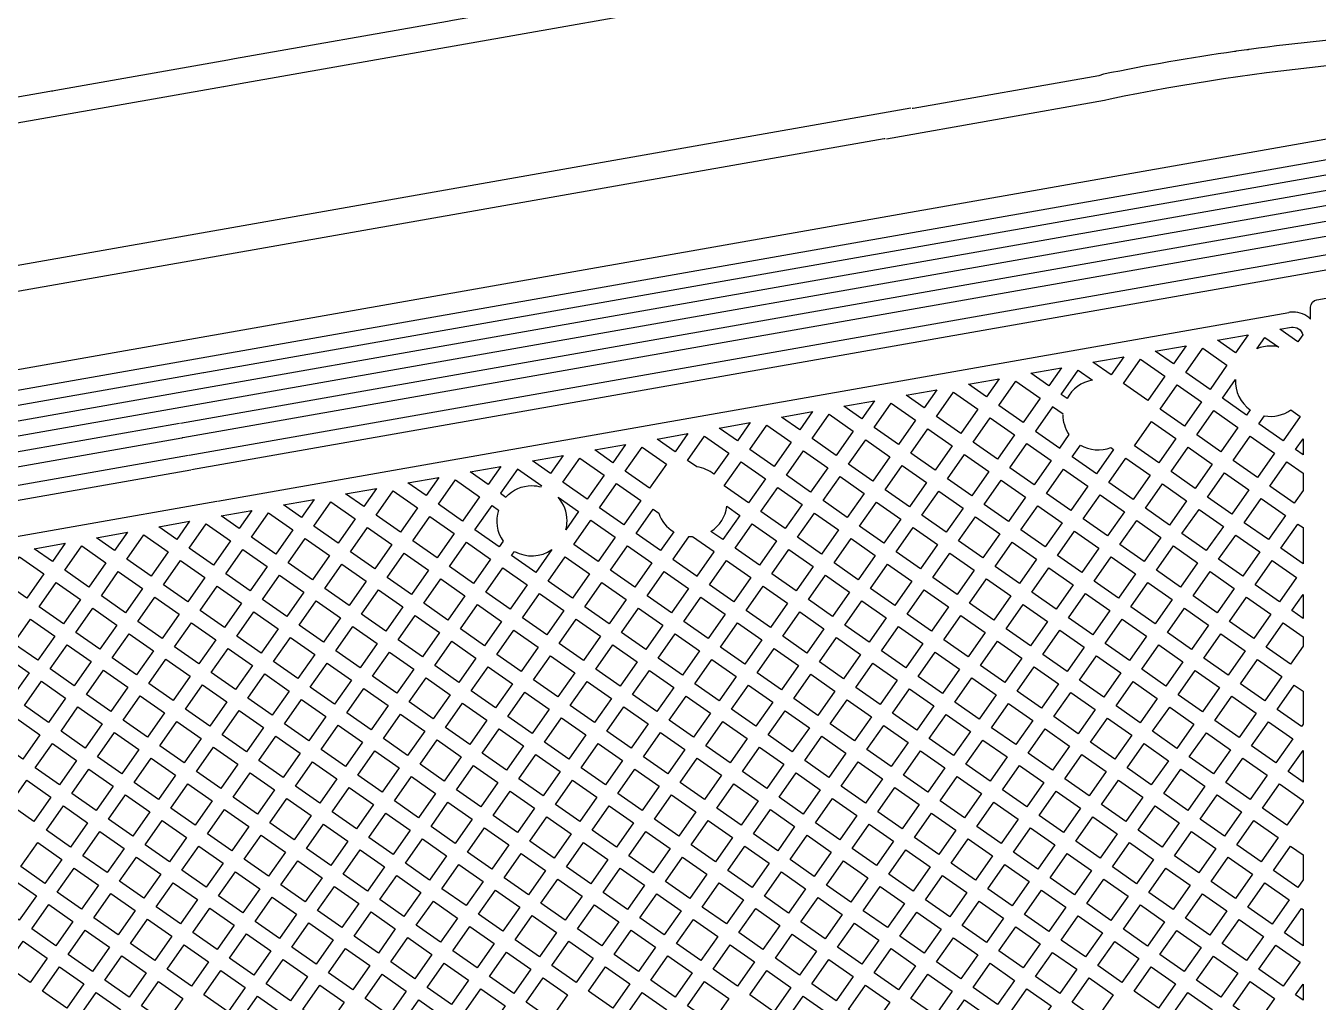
# Model space of a CAD drawing. Extents: x 3103 to 3424, y -52 to 175.
# Drawn here: x 3147.43 to 3153.96, y 40.84 to 45.78 of the extents above; entities that cross this region are included whole.
import ezdxf

# ---------------------------------------------------------------- set-up
doc = ezdxf.new("R2010")
doc.units = 0
doc.layers.add('gbr-dxf_layer0', color=7, linetype='Continuous')

msp = doc.modelspace()

# ---------------------------------------------------------------- linework, layer by layer
at = {"layer": 'gbr-dxf_layer0'}
for p, q in [((3154.048, 45.0288), (3148.3282, 44.0203)), ((3148.2563, 43.9299), (3154.0724, 44.9553)), ((3154.0857, 44.8803), (3148.2696, 43.8549)), ((3148.2113, 43.7661), (3154.1084, 44.8059)), ((3154.1216, 44.7309), (3148.2232, 43.6909)), ((3154.1448, 44.5653), (3148.267, 43.529)), ((3148.3983, 43.3709), (3153.8131, 44.3254)), ((3153.4533, 44.1846), (3153.6089, 44.212)), ((3152.8236, 44.0736), (3152.9793, 44.101)), ((3153.1384, 44.1291), (3153.2941, 44.1566)), ((3152.5088, 44.0181), (3152.6645, 44.0456)), ((3152.1938, 43.9626), (3152.3496, 43.99)), ((3153.4776, 43.8917), (3153.5441, 43.9866)), ((3136.7753, 41.9056), (3148.2559, 43.9299)), ((3151.8791, 43.9071), (3152.0348, 43.9346)), ((3148.2691, 43.8548), (3136.7885, 41.8306)), ((3151.5641, 43.8516), (3151.7199, 43.879)), ((3151.2492, 43.7961), (3151.4051, 43.8236)), ((3136.8129, 41.7568), (3148.206, 43.7655)), ((3150.6196, 43.6851), (3150.7755, 43.7126)), ((3150.9344, 43.7406), (3151.0903, 43.768)), ((3150.3048, 43.6296), (3150.4606, 43.657)), ((3153.848, 43.6323), (3153.8858, 43.6862)), ((3153.8858, 43.6862), (3153.8858, 43.6059)), ((3136.8826, 41.5993), (3148.2509, 43.6037)), ((3149.9899, 43.5741), (3150.1458, 43.6016)), ((3153.8858, 43.6059), (3153.848, 43.6323)), ((3148.2624, 43.5284), (3136.8958, 41.5242)), ((3149.6751, 43.5186), (3149.8309, 43.5461)), ((3149.3602, 43.4631), (3149.5161, 43.4906)), ((3149.0454, 43.4076), (3149.2013, 43.435)), ((3148.4156, 43.2965), (3148.5716, 43.3241)), ((3148.7306, 43.3521), (3148.8865, 43.3796)), ((3148.1005, 43.2412), (3148.2568, 43.2688)), ((3147.7856, 43.1857), (3147.9422, 43.2133)), ((3147.4709, 43.1302), (3147.6274, 43.1578)), ((3153.8858, 43.054), (3153.7737, 43.1325)), ((3153.8293, 42.8174), (3153.8858, 42.898)), ((3153.8858, 42.898), (3153.8858, 42.7779)), ((3153.8858, 42.7779), (3153.8293, 42.8174)), ((3153.8106, 42.0028), (3153.8858, 42.1102)), ((3153.8858, 42.1102), (3153.8858, 41.9501)), ((3153.8858, 41.9501), (3153.8106, 42.0028)), ((3153.8858, 41.1221), (3153.7919, 41.1878)), ((3153.8475, 40.873), (3153.8858, 40.9275)), ((3153.8858, 40.9275), (3153.8858, 40.8462)), ((3153.8858, 40.8462), (3153.8475, 40.873))]:
    msp.add_line(p, q, dxfattribs=at)
at = {"layer": 'gbr-dxf_layer0', "linetype": 'Continuous'}
for points in [[(3151.0833, 46.0665), (3150.8197, 46.02, -0.044899), (3150.7883, 46.0145), (3149.5952, 45.8041, -0.050271), (3149.5601, 45.7979), (3148.4836, 45.6081, -0.048697), (3148.4497, 45.6021), (3147.5802, 45.4488, -0.042837), (3147.5503, 45.4435), (3146.41, 45.2425, -0.039118), (3146.3827, 45.2377), (3145.3419, 45.0542, -0.043511), (3145.3116, 45.0488), (3144.1436, 44.8429, -0.046745), (3144.111, 44.8371), (3143.2125, 44.6787, -0.040142), (3143.1845, 44.6738), (3137.7355, 43.713, -0.203606), (3137.7258, 43.7152), (3137.4413, 43.9143), (3134.834, 43.4548), (3134.7977, 43.4026)], [(3154.3543, 45.7312, 0.016826), (3153.6135, 45.6557, -0.060936), (3153.6074, 45.6546, -0.060099), (3153.6014, 45.6541, 0.001264), (3153.548, 45.6466, -0.083353), (3153.5397, 45.6454, 0.015211), (3152.8764, 45.53), (3152.8528, 45.5229), (3151.9142, 45.3573, -0.095134), (3151.9094, 45.3573)], [(3151.7799, 45.2042), (3152.8822, 45.3985), (3152.9098, 45.4068, -0.053344), (3155.2274, 45.6285, -0.002316), (3155.3521, 45.6279)], [(3134.4867, 42.7293, -0.202749), (3134.4888, 42.739), (3134.9053, 43.334, -0.201667), (3134.9136, 43.3394), (3137.4059, 43.7785, -0.201908), (3137.4155, 43.7763), (3137.7004, 43.5775), (3148.4275, 45.4691)], [(3151.9028, 45.3586), (3137.5395, 42.8263, -0.20293), (3137.5298, 42.8285), (3137.2307, 43.038), (3135.153, 42.6719), (3135.0401, 42.5071)], [(3154.1382, 45.2262), (3136.6478, 42.1418, 0.206698), (3136.3611, 41.9531, -0.088145), (3136.356, 41.9458), (3136.2457, 41.788, 0.198906), (3136.0849, 41.0647), (3136.2879, 39.9125, -0.203197), (3136.1508, 39.3173, -0.069722), (3136.1471, 39.3113)], [(3135.8809, 39.6033), (3135.6694, 40.6102), (3135.4845, 40.7329, -0.207211), (3135.4789, 40.7414), (3135.3084, 41.7091, -0.223074), (3135.2442, 41.8459, -0.133068), (3135.2685, 41.9357), (3135.1742, 42.4707, -0.200671), (3135.1764, 42.4803), (3135.2248, 42.551, -0.206219), (3135.2332, 42.5566), (3137.1955, 42.9024, -0.20293), (3137.2052, 42.9002), (3137.5043, 42.6907), (3151.7686, 45.2055, -0.095157), (3151.7734, 45.2055)], [(3148.255, 43.6043), (3154.1311, 44.6403, -0.034533), (3154.2982, 44.6632, -0.016847), (3155.2279, 44.6945, -0.100041), (3159.0203, 43.9281)], [(3153.9241, 44.2909), (3153.9241, 44.3521, -0.366525), (3153.9557, 44.3899), (3154.1696, 44.4272)], [(3153.7636, 44.1503, 0.059651), (3153.7217, 44.1553, 0.10047), (3153.6524, 44.1412)], [(3136.4522, 41.9057, -0.198647), (3136.6656, 42.0414), (3148.3145, 44.0953)], [(3148.3277, 44.0202), (3136.6788, 41.9664, 0.198607), (3136.5146, 41.8619)], [(3152.8204, 43.9828, 0.234935), (3152.6926, 43.8894), (3152.6628, 43.9103)], [(3153.5441, 43.9866, 0.256806), (3153.6188, 43.8325), (3153.6002, 43.8058), (3153.4776, 43.8917)], [(3152.533, 43.725), (3152.6558, 43.6391), (3152.7036, 43.7074, -0.150867), (3152.6726, 43.8076)], [(3148.2225, 43.6908, -0.025352), (3148.217, 43.6901), (3136.8262, 41.6817)], [(3149.8292, 43.4107), (3149.8561, 43.3918, -0.210139), (3149.9871, 43.4494, -0.067945), (3150.0347, 43.4429)], [(3150.1591, 43.2264, 0.064407), (3150.1649, 43.2716, 0.184664), (3150.1196, 43.3903)], [(3137.3284, 41.4639), (3137.383, 41.4454, -0.187894), (3137.4036, 41.4269, -0.138202), (3137.4223, 41.4357), (3138.1486, 41.5638, -0.099044), (3138.217, 41.5775, -0.011726), (3138.2251, 41.5773), (3148.3937, 43.3703)], [(3150.7966, 43.1901, -0.02468), (3150.7792, 43.191), (3150.6995, 43.0772)], [(3149.8847, 43.0958), (3149.8995, 43.1169, 0.287959), (3150.0884, 43.1255)]]:
    msp.add_lwpolyline(points, format="xyb", dxfattribs=at)
for points in [[(3148.4302, 45.4691), (3148.5119, 45.4833), (3150.8483, 45.8954)], [(3148.3149, 44.0954), (3154.0347, 45.1039), (3154.1205, 45.1201)], [(3153.6089, 44.212), (3153.5448, 44.1205), (3153.4533, 44.1846)], [(3153.6524, 44.1412), (3153.6932, 44.1995), (3153.7636, 44.1503)], [(3152.9793, 44.101), (3152.9152, 44.0095), (3152.8236, 44.0736)], [(3153.2941, 44.1566), (3153.23, 44.065), (3153.1384, 44.1291)], [(3152.6645, 44.0456), (3152.6003, 43.954), (3152.5088, 44.0181)], [(3152.6628, 43.9103), (3152.7487, 44.033), (3152.8204, 43.9828)], [(3152.3496, 43.99), (3152.2854, 43.8984), (3152.1938, 43.9626)], [(3152.0348, 43.9346), (3151.9707, 43.843), (3151.8791, 43.9071)], [(3151.7199, 43.879), (3151.6558, 43.7874), (3151.5641, 43.8516)], [(3152.6727, 43.8103), (3152.6191, 43.8479), (3152.533, 43.725)], [(3151.4051, 43.8236), (3151.3409, 43.7319), (3151.2492, 43.7961)], [(3150.7755, 43.7126), (3150.7113, 43.6209), (3150.6196, 43.6851)], [(3151.0903, 43.768), (3151.0261, 43.6764), (3150.9344, 43.7406)], [(3150.4606, 43.657), (3150.3964, 43.5654), (3150.3048, 43.6296)], [(3150.1458, 43.6016), (3150.0816, 43.5099), (3149.9899, 43.5741)], [(3149.8309, 43.5461), (3149.7667, 43.4544), (3149.6751, 43.5186)], [(3150.0379, 43.4474), (3149.9151, 43.5334), (3149.8292, 43.4107)], [(3149.5161, 43.4906), (3149.4519, 43.3989), (3149.3602, 43.4631)], [(3149.2013, 43.435), (3149.1371, 43.3434), (3149.0454, 43.4076)], [(3150.1196, 43.3903), (3150.223, 43.3178), (3150.1591, 43.2264)], [(3148.5716, 43.3241), (3148.5073, 43.2323), (3148.4156, 43.2965)], [(3148.8865, 43.3796), (3148.8223, 43.2879), (3148.7306, 43.3521)], [(3148.2568, 43.2688), (3148.1924, 43.1769), (3148.1005, 43.2412)], [(3153.7737, 43.1325), (3153.8596, 43.2551), (3153.8858, 43.2368), (3153.8858, 43.054)], [(3147.9422, 43.2133), (3147.8777, 43.1213), (3147.7856, 43.1857)], [(3150.6995, 43.0772), (3150.8223, 42.9912), (3150.9083, 43.114), (3150.7995, 43.1901)], [(3147.6274, 43.1578), (3147.5629, 43.0658), (3147.4709, 43.1302)], [(3150.0884, 43.1255), (3150.0074, 43.0099), (3149.8847, 43.0958)], [(3153.7919, 41.1878), (3153.878, 41.3106), (3153.8858, 41.3051), (3153.8858, 41.1221)]]:
    msp.add_lwpolyline(points, dxfattribs=at)
for points in [[(3153.7681, 44.2401), (3153.8264, 44.2504, -0.398237), (3153.8845, 44.2119), (3153.8595, 44.1762)], [(3153.6626, 43.7621), (3153.6908, 43.8024, 0.19939), (3153.8239, 43.8321), (3153.8715, 43.7987), (3153.7856, 43.676)], [(3150.7737, 43.5772), (3150.8596, 43.6999), (3150.9824, 43.614), (3150.9074, 43.5069, 0.134656), (3150.821, 43.544)], [(3152.7182, 43.5954), (3152.7597, 43.6547, 0.2289), (3152.9138, 43.6415), (3152.927, 43.6322), (3152.841, 43.5094)], [(3149.6995, 43.2255), (3149.7855, 43.3483), (3149.8177, 43.3257, 0.236546), (3149.8424, 43.1683), (3149.8223, 43.1395)], [(3150.5144, 43.2068), (3150.6003, 43.3296), (3150.6286, 43.3098, 0.174045), (3150.7039, 43.2162), (3150.6371, 43.1209)], [(3150.8924, 43.2181, 0.221227), (3150.9729, 43.3447), (3151.0379, 43.2991), (3150.952, 43.1764)]]:
    msp.add_lwpolyline(points, format="xyb", close=True, dxfattribs=at)
for points in [[(3153.2924, 44.0213), (3153.3784, 44.144), (3153.5011, 44.0581), (3153.4152, 43.9354)], [(3152.9776, 43.9658), (3153.0635, 44.0885), (3153.1863, 44.0026), (3153.1004, 43.8798)], [(3152.3478, 43.8547), (3152.4338, 43.9775), (3152.5566, 43.8916), (3152.4706, 43.7687)], [(3152.0331, 43.7993), (3152.119, 43.9219), (3152.2417, 43.836), (3152.1558, 43.7133)], [(3153.1628, 43.8361), (3153.2487, 43.9589), (3153.3715, 43.8729), (3153.2855, 43.7502)], [(3151.7182, 43.7437), (3151.8042, 43.8665), (3151.927, 43.7806), (3151.841, 43.6577)], [(3151.4033, 43.6882), (3151.4893, 43.8109), (3151.612, 43.725), (3151.5261, 43.6022)], [(3152.2182, 43.6696), (3152.3041, 43.7923), (3152.4269, 43.7063), (3152.341, 43.5837)], [(3153.0331, 43.651), (3153.1191, 43.7737), (3153.2418, 43.6877), (3153.1559, 43.565)], [(3153.3479, 43.7065), (3153.4339, 43.8292), (3153.5565, 43.7434), (3153.4705, 43.6206)], [(3151.0885, 43.6327), (3151.1744, 43.7554), (3151.2972, 43.6694), (3151.2113, 43.5467)], [(3151.9034, 43.614), (3151.9894, 43.7369), (3152.1121, 43.6509), (3152.0261, 43.5281)], [(3150.4588, 43.5217), (3150.5448, 43.6444), (3150.6676, 43.5584), (3150.5816, 43.4357)], [(3151.5885, 43.5585), (3151.6745, 43.6813), (3151.7972, 43.5953), (3151.7113, 43.4726)], [(3152.4035, 43.5399), (3152.4893, 43.6626), (3152.6121, 43.5767), (3152.5262, 43.454)], [(3153.2183, 43.5213), (3153.3042, 43.644), (3153.4268, 43.5582), (3153.3409, 43.4355)], [(3153.5329, 43.5769), (3153.6189, 43.6997), (3153.7419, 43.6136), (3153.6559, 43.4908)], [(3150.144, 43.4662), (3150.23, 43.5889), (3150.3527, 43.503), (3150.2667, 43.3802)], [(3151.2737, 43.503), (3151.3596, 43.6257), (3151.4824, 43.5398), (3151.3964, 43.4171)], [(3152.0885, 43.4844), (3152.1745, 43.6072), (3152.2973, 43.5212), (3152.2113, 43.3984)], [(3152.9034, 43.4657), (3152.9894, 43.5885), (3153.1122, 43.5026), (3153.0262, 43.3798)], [(3150.9588, 43.4475), (3151.0448, 43.5703), (3151.1676, 43.4843), (3151.0816, 43.3615)], [(3151.7737, 43.4288), (3151.8597, 43.5516), (3151.9824, 43.4657), (3151.8965, 43.3429)], [(3152.5886, 43.4103), (3152.6745, 43.533), (3152.7973, 43.447), (3152.7114, 43.3243)], [(3153.4033, 43.3918), (3153.4892, 43.5145), (3153.6122, 43.4284), (3153.5263, 43.3057)], [(3153.7183, 43.4471), (3153.8043, 43.5699), (3153.8858, 43.5129), (3153.8858, 43.4254), (3153.8409, 43.3613)], [(3149.5143, 43.3552), (3149.6003, 43.4779), (3149.723, 43.392), (3149.6371, 43.2692)], [(3150.3292, 43.3365), (3150.4151, 43.4593), (3150.5379, 43.3733), (3150.452, 43.2505)], [(3151.4589, 43.3734), (3151.5448, 43.4961), (3151.6676, 43.4101), (3151.5816, 43.2874)], [(3152.2737, 43.3547), (3152.3597, 43.4775), (3152.4825, 43.3916), (3152.3965, 43.2687)], [(3153.0886, 43.3361), (3153.1746, 43.4589), (3153.2972, 43.3731), (3153.2112, 43.2502)], [(3149.1995, 43.2997), (3149.2854, 43.4224), (3149.4082, 43.3364), (3149.3223, 43.2137)], [(3151.144, 43.3178), (3151.23, 43.4406), (3151.3527, 43.3546), (3151.2668, 43.2319)], [(3151.9589, 43.2992), (3152.0448, 43.4219), (3152.1676, 43.336), (3152.0817, 43.2132)], [(3152.7738, 43.2806), (3152.8597, 43.4033), (3152.9824, 43.3173), (3152.8966, 43.1947)], [(3153.5887, 43.262), (3153.6746, 43.3847), (3153.7972, 43.2989), (3153.7113, 43.1762)], [(3148.8847, 43.2442), (3148.9706, 43.3669), (3149.0934, 43.281), (3149.0074, 43.1582)], [(3151.6441, 43.2437), (3151.73, 43.3664), (3151.8528, 43.2805), (3151.7668, 43.1577)], [(3152.4589, 43.225), (3152.5449, 43.3479), (3152.6677, 43.2619), (3152.5817, 43.1391)], [(3153.2736, 43.2065), (3153.3596, 43.3294), (3153.4826, 43.2433), (3153.3965, 43.1204)], [(3148.2548, 43.1332), (3148.3408, 43.2559), (3148.4636, 43.1699), (3148.3777, 43.0472)], [(3148.5698, 43.1886), (3148.6558, 43.3114), (3148.7786, 43.2254), (3148.6925, 43.1026)], [(3149.3847, 43.17), (3149.4706, 43.2927), (3149.5934, 43.2068), (3149.5074, 43.0841)], [(3150.1995, 43.1514), (3150.2855, 43.2741), (3150.4082, 43.1881), (3150.3223, 43.0654)], [(3151.0144, 43.1327), (3151.1003, 43.2554), (3151.2231, 43.1695), (3151.1371, 43.0467)], [(3151.3292, 43.1882), (3151.4152, 43.3109), (3151.5379, 43.225), (3151.452, 43.1022)], [(3152.1441, 43.1695), (3152.23, 43.2923), (3152.3528, 43.2063), (3152.2668, 43.0836)], [(3152.959, 43.151), (3153.0449, 43.2736), (3153.1674, 43.1878), (3153.0816, 43.0651)], [(3147.9401, 43.0776), (3148.0261, 43.2003), (3148.1487, 43.1145), (3148.0628, 42.9917)], [(3149.0698, 43.1145), (3149.1558, 43.2373), (3149.2786, 43.1513), (3149.1926, 43.0285)], [(3151.8292, 43.114), (3151.9152, 43.2368), (3152.038, 43.1508), (3151.952, 43.0281)], [(3152.6441, 43.0954), (3152.7301, 43.2182), (3152.8528, 43.1323), (3152.7668, 43.0094)], [(3153.459, 43.0767), (3153.545, 43.1996), (3153.6675, 43.1138), (3153.5815, 42.9909)], [(3147.6253, 43.0221), (3147.7113, 43.1448), (3147.834, 43.0588), (3147.7481, 42.9361)], [(3148.4401, 43.0034), (3148.526, 43.1262), (3148.6488, 43.0402), (3148.5629, 42.9175)], [(3148.755, 43.0589), (3148.841, 43.1817), (3148.9637, 43.0958), (3148.8777, 42.973)], [(3149.5698, 43.0404), (3149.6558, 43.1631), (3149.7786, 43.0771), (3149.6926, 42.9544)], [(3150.3847, 43.0217), (3150.4707, 43.1444), (3150.5934, 43.0585), (3150.5075, 42.9357)], [(3151.1995, 43.003), (3151.2855, 43.1258), (3151.4083, 43.0398), (3151.3223, 42.9171)], [(3151.5144, 43.0585), (3151.6004, 43.1813), (3151.7231, 43.0953), (3151.6372, 42.9726)], [(3152.3293, 43.0399), (3152.4152, 43.1626), (3152.538, 43.0767), (3152.452, 42.9539)], [(3153.144, 43.0214), (3153.2299, 43.1441), (3153.3528, 43.058), (3153.2669, 42.9353)], [(3147.3105, 42.9666), (3147.3964, 43.0893), (3147.5192, 43.0033), (3147.4333, 42.8806)], [(3148.1252, 42.948), (3148.2111, 43.0708), (3148.334, 42.9847), (3148.248, 42.862)], [(3149.255, 42.9848), (3149.341, 43.1076), (3149.4637, 43.0216), (3149.3778, 42.8989)], [(3150.0699, 42.9662), (3150.1558, 43.0889), (3150.2786, 43.003), (3150.1926, 42.8802)], [(3150.8847, 42.9475), (3150.9707, 43.0703), (3151.0934, 42.9843), (3151.0075, 42.8616)], [(3152.0144, 42.9844), (3152.1004, 43.1071), (3152.2231, 43.0212), (3152.1372, 42.8984)], [(3152.8293, 42.9657), (3152.9153, 43.0886), (3153.0378, 43.0027), (3152.9518, 42.8799)], [(3153.644, 42.9472), (3153.73, 43.07), (3153.8529, 42.984), (3153.7669, 42.8611)], [(3147.8105, 42.8924), (3147.8964, 43.0151), (3148.0191, 42.9293), (3147.9331, 42.8066)], [(3148.6253, 42.8738), (3148.7112, 42.9965), (3148.834, 42.9105), (3148.7481, 42.7878)], [(3148.9401, 42.9293), (3149.0261, 43.0521), (3149.1489, 42.9661), (3149.0629, 42.8433)], [(3149.7551, 42.9107), (3149.841, 43.0334), (3149.9637, 42.9475), (3149.8778, 42.8247)], [(3150.5699, 42.892), (3150.6558, 43.0148), (3150.7786, 42.9288), (3150.6927, 42.8061)], [(3151.3847, 42.8733), (3151.4707, 42.9961), (3151.5934, 42.9102), (3151.5075, 42.7874)], [(3151.6996, 42.9289), (3151.7855, 43.0516), (3151.9083, 42.9656), (3151.8224, 42.8429)], [(3152.5145, 42.9102), (3152.6004, 43.0329), (3152.7231, 42.947), (3152.6372, 42.8243)], [(3153.3294, 42.8916), (3153.4153, 43.0143), (3153.5378, 42.9285), (3153.4519, 42.8058)], [(3147.4957, 42.8369), (3147.5816, 42.9596), (3147.7044, 42.8737), (3147.6184, 42.7509)], [(3148.3104, 42.8183), (3148.3964, 42.941), (3148.5192, 42.8551), (3148.4332, 42.7323)], [(3149.1253, 42.7996), (3149.2113, 42.9224), (3149.3341, 42.8365), (3149.248, 42.7136)], [(3149.4402, 42.8552), (3149.5261, 42.9779), (3149.6489, 42.892), (3149.563, 42.7692)], [(3150.2551, 42.8365), (3150.341, 42.9593), (3150.4637, 42.8733), (3150.3778, 42.7506)], [(3151.0699, 42.8179), (3151.1558, 42.9406), (3151.2786, 42.8546), (3151.1927, 42.7319)], [(3152.1996, 42.8547), (3152.2855, 42.9775), (3152.4083, 42.8915), (3152.3224, 42.7687)], [(3153.0143, 42.8362), (3153.1003, 42.959), (3153.2232, 42.8729), (3153.1372, 42.7501)], [(3147.9955, 42.7628), (3148.0815, 42.8856), (3148.2043, 42.7995), (3148.1184, 42.6768)], [(3148.8105, 42.7441), (3148.8964, 42.8668), (3149.0192, 42.7809), (3148.9333, 42.6581)], [(3149.9402, 42.781), (3150.0261, 42.9038), (3150.1489, 42.8178), (3150.063, 42.695)], [(3150.7551, 42.7623), (3150.841, 42.8851), (3150.9638, 42.7991), (3150.8778, 42.6764)], [(3151.5699, 42.7437), (3151.6559, 42.8665), (3151.7786, 42.7805), (3151.6927, 42.6577)], [(3151.8848, 42.7992), (3151.9707, 42.9219), (3152.0935, 42.836), (3152.0075, 42.7133)], [(3152.6996, 42.7806), (3152.7856, 42.9033), (3152.9081, 42.8175), (3152.8222, 42.6948)], [(3153.5143, 42.7621), (3153.6002, 42.8848), (3153.7232, 42.7987), (3153.6373, 42.676)], [(3147.6808, 42.7072), (3147.7668, 42.83), (3147.8894, 42.7441), (3147.8035, 42.6214)], [(3148.4957, 42.6886), (3148.5816, 42.8113), (3148.7044, 42.7254), (3148.6184, 42.6026)], [(3149.3105, 42.6699), (3149.3965, 42.7928), (3149.5193, 42.7068), (3149.4333, 42.5839)], [(3149.6254, 42.7255), (3149.7113, 42.8483), (3149.8341, 42.7623), (3149.7481, 42.6396)], [(3150.4402, 42.7069), (3150.5262, 42.8296), (3150.6489, 42.7436), (3150.563, 42.6209)], [(3151.2551, 42.6882), (3151.341, 42.8109), (3151.4638, 42.725), (3151.3778, 42.6022)], [(3152.0699, 42.6696), (3152.1559, 42.7923), (3152.2787, 42.7063), (3152.1927, 42.5836)], [(3152.3848, 42.725), (3152.4707, 42.8478), (3152.5935, 42.7619), (3152.5075, 42.6391)], [(3153.1996, 42.7064), (3153.2857, 42.8292), (3153.4082, 42.7434), (3153.3222, 42.6205)], [(3147.3659, 42.6516), (3147.452, 42.7745), (3147.5747, 42.6885), (3147.4887, 42.5657)], [(3148.1808, 42.6331), (3148.2667, 42.7558), (3148.3895, 42.6699), (3148.3036, 42.5472)], [(3148.9957, 42.6144), (3149.0816, 42.7372), (3149.2043, 42.6512), (3149.1184, 42.5285)], [(3150.1254, 42.6513), (3150.2114, 42.7741), (3150.3341, 42.6881), (3150.2481, 42.5654)], [(3150.9402, 42.6327), (3151.0262, 42.7554), (3151.149, 42.6695), (3151.063, 42.5467)], [(3151.7551, 42.614), (3151.8411, 42.7368), (3151.9638, 42.6508), (3151.8778, 42.5281)], [(3152.8846, 42.651), (3152.9705, 42.7738), (3153.0935, 42.6877), (3153.0076, 42.565)], [(3153.6997, 42.6323), (3153.7856, 42.755), (3153.8858, 42.6849), (3153.8858, 42.637), (3153.8224, 42.5464)], [(3147.8659, 42.5777), (3147.9518, 42.7004), (3148.0747, 42.6144), (3147.9887, 42.4916)], [(3148.6808, 42.5589), (3148.7668, 42.6817), (3148.8896, 42.5957), (3148.8036, 42.473)], [(3149.4957, 42.5402), (3149.5817, 42.6631), (3149.7044, 42.5771), (3149.6184, 42.4543)], [(3149.8105, 42.5959), (3149.8965, 42.7186), (3150.0193, 42.6326), (3149.9333, 42.5099)], [(3150.6254, 42.5772), (3150.7114, 42.6999), (3150.8341, 42.614), (3150.7482, 42.4912)], [(3151.4403, 42.5585), (3151.5262, 42.6813), (3151.649, 42.5953), (3151.563, 42.4726)], [(3152.2551, 42.5399), (3152.3411, 42.6626), (3152.4638, 42.5767), (3152.3779, 42.4539)], [(3152.5699, 42.5954), (3152.6559, 42.7182), (3152.7785, 42.6323), (3152.6925, 42.5095)], [(3153.3846, 42.5768), (3153.4706, 42.6997), (3153.5936, 42.6136), (3153.5076, 42.4907)], [(3147.5511, 42.5219), (3147.6371, 42.6448), (3147.7598, 42.5589), (3147.6737, 42.4361)], [(3148.366, 42.5034), (3148.4519, 42.6262), (3148.5747, 42.5402), (3148.4888, 42.4175)], [(3149.1808, 42.4848), (3149.2668, 42.6075), (3149.3895, 42.5215), (3149.3036, 42.3988)], [(3150.3106, 42.5217), (3150.3965, 42.6444), (3150.5193, 42.5585), (3150.4333, 42.4357)], [(3151.1254, 42.503), (3151.2114, 42.6258), (3151.3341, 42.5398), (3151.2482, 42.4171)], [(3151.9403, 42.4844), (3152.0262, 42.6071), (3152.149, 42.5212), (3152.063, 42.3984)], [(3153.07, 42.5212), (3153.1559, 42.644), (3153.2785, 42.5581), (3153.1926, 42.4354)], [(3147.2364, 42.4666), (3147.3222, 42.5892), (3147.445, 42.5032), (3147.3591, 42.3806)], [(3148.0511, 42.4479), (3148.1371, 42.5707), (3148.2599, 42.4847), (3148.1739, 42.362)], [(3148.866, 42.4293), (3148.952, 42.552), (3149.0747, 42.4661), (3148.9887, 42.3433)], [(3149.6808, 42.4106), (3149.7668, 42.5334), (3149.8896, 42.4475), (3149.8036, 42.3246)], [(3149.9957, 42.4662), (3150.0817, 42.5889), (3150.2044, 42.503), (3150.1185, 42.3802)], [(3150.8106, 42.4475), (3150.8965, 42.5703), (3151.0193, 42.4843), (3150.9334, 42.3616)], [(3151.6255, 42.4289), (3151.7114, 42.5516), (3151.8341, 42.4656), (3151.7482, 42.3429)], [(3152.4403, 42.4102), (3152.5262, 42.5329), (3152.6488, 42.4471), (3152.5629, 42.3244)], [(3152.7549, 42.4658), (3152.8409, 42.5886), (3152.9639, 42.5025), (3152.8779, 42.3797)], [(3153.57, 42.447), (3153.656, 42.5699), (3153.7787, 42.484), (3153.6926, 42.3612)], [(3147.7361, 42.3924), (3147.8222, 42.5152), (3147.945, 42.4292), (3147.859, 42.3064)], [(3148.5512, 42.3738), (3148.6371, 42.4965), (3148.7599, 42.4105), (3148.674, 42.2878)], [(3149.366, 42.3551), (3149.452, 42.4778), (3149.5747, 42.3919), (3149.4888, 42.2692)], [(3150.4958, 42.392), (3150.5817, 42.5148), (3150.7045, 42.4288), (3150.6185, 42.3061)], [(3151.3106, 42.3733), (3151.3966, 42.4961), (3151.5193, 42.4102), (3151.4334, 42.2874)], [(3152.1255, 42.3547), (3152.2114, 42.4775), (3152.3342, 42.3915), (3152.2482, 42.2687)], [(3153.255, 42.3917), (3153.3409, 42.5144), (3153.4639, 42.4283), (3153.378, 42.3056)], [(3147.4215, 42.3369), (3147.5074, 42.4595), (3147.63, 42.3737), (3147.5442, 42.251)], [(3148.2363, 42.3183), (3148.3223, 42.441), (3148.445, 42.3551), (3148.3591, 42.2323)], [(3149.0512, 42.2996), (3149.1371, 42.4224), (3149.2599, 42.3364), (3149.1739, 42.2136)], [(3149.866, 42.2809), (3149.952, 42.4038), (3150.0748, 42.3178), (3149.9888, 42.195)], [(3150.1809, 42.3365), (3150.2669, 42.4593), (3150.3896, 42.3733), (3150.3037, 42.2506)], [(3150.9958, 42.3179), (3151.0817, 42.4406), (3151.2045, 42.3546), (3151.1185, 42.2319)], [(3151.8106, 42.2992), (3151.8966, 42.4219), (3152.0193, 42.336), (3151.9334, 42.2132)], [(3152.6253, 42.2807), (3152.7112, 42.4034), (3152.8342, 42.3173), (3152.7483, 42.1946)], [(3152.9403, 42.336), (3153.0263, 42.4588), (3153.1489, 42.373), (3153.0629, 42.2502)], [(3153.7551, 42.3175), (3153.8411, 42.4403), (3153.8858, 42.409), (3153.8858, 42.243), (3153.8777, 42.2316)], [(3147.9214, 42.2627), (3148.0074, 42.3855), (3148.1302, 42.2995), (3148.0442, 42.1767)], [(3148.7364, 42.2441), (3148.8223, 42.3668), (3148.945, 42.2809), (3148.8591, 42.1582)], [(3149.5512, 42.2255), (3149.6371, 42.3482), (3149.7599, 42.2622), (3149.674, 42.1395)], [(3150.6809, 42.2623), (3150.7669, 42.3851), (3150.8897, 42.2991), (3150.8037, 42.1764)], [(3151.4958, 42.2437), (3151.5817, 42.3664), (3151.7045, 42.2805), (3151.6185, 42.1577)], [(3152.3106, 42.225), (3152.3966, 42.3478), (3152.5192, 42.262), (3152.4332, 42.1392)], [(3153.4404, 42.2619), (3153.5263, 42.3846), (3153.6489, 42.2988), (3153.563, 42.1761)], [(3147.2918, 42.1516), (3147.3778, 42.2745), (3147.5004, 42.1886), (3147.4144, 42.0658)], [(3147.6066, 42.2073), (3147.6924, 42.33), (3147.8153, 42.2439), (3147.7294, 42.1213)], [(3148.4215, 42.1886), (3148.5075, 42.3114), (3148.6302, 42.2254), (3148.5443, 42.1026)], [(3149.2364, 42.1699), (3149.3223, 42.2927), (3149.4451, 42.2068), (3149.3591, 42.084)], [(3150.0512, 42.1513), (3150.1372, 42.2741), (3150.26, 42.1881), (3150.174, 42.0653)], [(3150.3661, 42.2068), (3150.452, 42.3296), (3150.5748, 42.2436), (3150.4889, 42.1209)], [(3151.181, 42.1882), (3151.2669, 42.3109), (3151.3897, 42.225), (3151.3037, 42.1022)], [(3151.9958, 42.1695), (3152.0818, 42.2923), (3152.2045, 42.2063), (3152.1186, 42.0836)], [(3152.8107, 42.1509), (3152.8966, 42.2736), (3153.0192, 42.1878), (3152.9333, 42.0651)], [(3153.1253, 42.2065), (3153.2113, 42.3293), (3153.3343, 42.2432), (3153.2483, 42.1204)], [(3148.1066, 42.133), (3148.1926, 42.2558), (3148.3154, 42.1699), (3148.2294, 42.0471)], [(3148.9215, 42.1145), (3149.0075, 42.2372), (3149.1302, 42.1512), (3149.0443, 42.0285)], [(3149.7364, 42.0958), (3149.8223, 42.2185), (3149.9451, 42.1326), (3149.8591, 42.0099)], [(3150.8661, 42.1327), (3150.9521, 42.2554), (3151.0748, 42.1695), (3150.9889, 42.0467)], [(3151.6809, 42.114), (3151.7669, 42.2368), (3151.8897, 42.1508), (3151.8037, 42.028)], [(3152.4956, 42.0955), (3152.5816, 42.2183), (3152.7046, 42.1322), (3152.6186, 42.0094)], [(3153.6254, 42.1324), (3153.7114, 42.2551), (3153.834, 42.1692), (3153.7481, 42.0465)], [(3147.4768, 42.0221), (3147.5629, 42.1449), (3147.6857, 42.0589), (3147.5997, 41.936)], [(3147.7918, 42.0776), (3147.8777, 42.2002), (3148.0005, 42.1143), (3147.9146, 41.9916)], [(3148.6067, 42.0589), (3148.6927, 42.1817), (3148.8154, 42.0958), (3148.7294, 41.973)], [(3149.4215, 42.0403), (3149.5075, 42.1631), (3149.6303, 42.0771), (3149.5443, 41.9543)], [(3150.2364, 42.0216), (3150.3224, 42.1444), (3150.4451, 42.0585), (3150.3591, 41.9356)], [(3150.5513, 42.0772), (3150.6372, 42.1999), (3150.76, 42.114), (3150.674, 41.9912)], [(3151.3661, 42.0585), (3151.4521, 42.1813), (3151.5748, 42.0953), (3151.4889, 41.9726)], [(3152.181, 42.0399), (3152.2669, 42.1626), (3152.3895, 42.0768), (3152.3036, 41.9541)], [(3152.9957, 42.0214), (3153.0816, 42.1441), (3153.2046, 42.058), (3153.1186, 41.9353)], [(3153.3107, 42.0767), (3153.3967, 42.1995), (3153.5193, 42.1137), (3153.4333, 41.9908)], [(3148.2918, 42.0033), (3148.3778, 42.1262), (3148.5006, 42.0402), (3148.4146, 41.9174)], [(3149.1067, 41.9848), (3149.1927, 42.1075), (3149.3154, 42.0216), (3149.2295, 41.8989)], [(3149.9216, 41.9661), (3150.0075, 42.0888), (3150.1303, 42.0029), (3150.0443, 41.8802)], [(3151.0513, 42.003), (3151.1372, 42.1258), (3151.26, 42.0398), (3151.174, 41.917)], [(3151.8661, 41.9843), (3151.9521, 42.1071), (3152.0749, 42.0212), (3151.9889, 41.8984)], [(3152.681, 41.9657), (3152.767, 42.0885), (3152.8896, 42.0027), (3152.8036, 41.8798)], [(3147.6621, 41.8923), (3147.7481, 42.0152), (3147.8709, 41.9292), (3147.7849, 41.8064)], [(3147.977, 41.9479), (3148.0629, 42.0706), (3148.1856, 41.9846), (3148.0998, 41.862)], [(3148.7919, 41.9293), (3148.8778, 42.0521), (3149.0006, 41.9661), (3148.9146, 41.8433)], [(3149.6067, 41.9106), (3149.6927, 42.0334), (3149.8154, 41.9474), (3149.7295, 41.8247)], [(3150.4216, 41.8919), (3150.5076, 42.0148), (3150.6303, 41.9288), (3150.5443, 41.806)], [(3150.7365, 41.9475), (3150.8224, 42.0702), (3150.9452, 41.9843), (3150.8592, 41.8616)], [(3151.5513, 41.9289), (3151.6372, 42.0516), (3151.76, 41.9656), (3151.6741, 41.8429)], [(3152.366, 41.9104), (3152.4519, 42.0331), (3152.5749, 41.947), (3152.4889, 41.8243)], [(3153.1811, 41.8916), (3153.267, 42.0143), (3153.3896, 41.9284), (3153.3037, 41.8057)], [(3153.4957, 41.9471), (3153.5817, 42.0699), (3153.7044, 41.984), (3153.6184, 41.8612)], [(3147.3472, 41.8369), (3147.4331, 41.9596), (3147.556, 41.8736), (3147.47, 41.7509)], [(3148.477, 41.8737), (3148.563, 41.9965), (3148.6857, 41.9106), (3148.5997, 41.7877)], [(3149.2919, 41.8551), (3149.3778, 41.9779), (3149.5006, 41.8919), (3149.4147, 41.7692)], [(3150.1068, 41.8365), (3150.1927, 41.9592), (3150.3154, 41.8732), (3150.2295, 41.7505)], [(3151.2365, 41.8733), (3151.3224, 41.9961), (3151.4452, 41.9102), (3151.3592, 41.7874)], [(3152.0513, 41.8547), (3152.1373, 41.9775), (3152.2599, 41.8916), (3152.1739, 41.7688)], [(3152.866, 41.8361), (3152.952, 41.9589), (3153.0749, 41.8729), (3152.9889, 41.75)], [(3147.8473, 41.7627), (3147.9333, 41.8855), (3148.0561, 41.7996), (3147.9701, 41.6767)], [(3148.1622, 41.8183), (3148.2481, 41.9409), (3148.3709, 41.855), (3148.285, 41.7323)], [(3148.9771, 41.7996), (3149.063, 41.9224), (3149.1858, 41.8364), (3149.0998, 41.7137)], [(3149.7919, 41.781), (3149.8778, 41.9037), (3150.0006, 41.8177), (3149.9147, 41.695)], [(3150.6067, 41.7623), (3150.6928, 41.8851), (3150.8155, 41.7991), (3150.7295, 41.6763)], [(3150.9216, 41.8179), (3151.0076, 41.9406), (3151.1303, 41.8546), (3151.0444, 41.7319)], [(3151.7365, 41.7992), (3151.8224, 41.9219), (3151.9452, 41.836), (3151.8593, 41.7132)], [(3152.5514, 41.7805), (3152.6373, 41.9033), (3152.7599, 41.8174), (3152.674, 41.6947)], [(3153.3661, 41.762), (3153.452, 41.8847), (3153.5747, 41.7988), (3153.4888, 41.6761)], [(3153.6808, 41.8175), (3153.7668, 41.9403), (3153.8858, 41.8571), (3153.8858, 41.8488), (3153.8036, 41.7315)], [(3147.5325, 41.7072), (3147.6184, 41.8299), (3147.7412, 41.744), (3147.6552, 41.6212)], [(3148.6621, 41.744), (3148.7482, 41.8669), (3148.8709, 41.7809), (3148.7849, 41.6581)], [(3149.4771, 41.7255), (3149.563, 41.8482), (3149.6858, 41.7622), (3149.5998, 41.6395)], [(3150.2919, 41.7068), (3150.3778, 41.8295), (3150.5006, 41.7435), (3150.4147, 41.6208)], [(3151.4216, 41.7437), (3151.5076, 41.8665), (3151.6304, 41.7805), (3151.5444, 41.6577)], [(3152.2363, 41.7251), (3152.3223, 41.8479), (3152.4452, 41.7618), (3152.3593, 41.639)], [(3153.0514, 41.7063), (3153.1374, 41.8292), (3153.26, 41.7433), (3153.174, 41.6205)], [(3148.0325, 41.633), (3148.1185, 41.7559), (3148.2413, 41.6699), (3148.1553, 41.5471)], [(3148.3474, 41.6886), (3148.4333, 41.8113), (3148.556, 41.7253), (3148.4701, 41.6027)], [(3149.1622, 41.67), (3149.2482, 41.7927), (3149.371, 41.7068), (3149.285, 41.584)], [(3149.9771, 41.6513), (3150.0631, 41.774), (3150.1858, 41.6881), (3150.0998, 41.5653)], [(3150.7919, 41.6326), (3150.8779, 41.7554), (3151.0007, 41.6695), (3150.9147, 41.5466)], [(3151.1068, 41.6882), (3151.1928, 41.8109), (3151.3155, 41.725), (3151.2296, 41.6022)], [(3151.9217, 41.6695), (3152.0076, 41.7923), (3152.1302, 41.7064), (3152.0442, 41.5837)], [(3152.7364, 41.651), (3152.8223, 41.7737), (3152.9452, 41.6876), (3152.8593, 41.5649)], [(3153.5512, 41.6324), (3153.6371, 41.7551), (3153.7599, 41.6691), (3153.674, 41.5464)], [(3147.7176, 41.5775), (3147.8036, 41.7003), (3147.9263, 41.6143), (3147.8404, 41.4916)], [(3148.5326, 41.559), (3148.6184, 41.6816), (3148.7412, 41.5956), (3148.6553, 41.473)], [(3148.8473, 41.6144), (3148.9334, 41.7372), (3149.0561, 41.6512), (3148.9701, 41.5284)], [(3149.6623, 41.5958), (3149.7482, 41.7185), (3149.871, 41.6326), (3149.785, 41.5098)], [(3150.4771, 41.5771), (3150.563, 41.6998), (3150.6858, 41.6139), (3150.5999, 41.4912)], [(3151.292, 41.5585), (3151.3779, 41.6813), (3151.5007, 41.5953), (3151.4148, 41.4726)], [(3151.6068, 41.614), (3151.6928, 41.7368), (3151.8155, 41.6508), (3151.7296, 41.528)], [(3152.4217, 41.5953), (3152.5077, 41.7181), (3152.6302, 41.6323), (3152.5443, 41.5095)], [(3153.2364, 41.5768), (3153.3224, 41.6996), (3153.4451, 41.6137), (3153.3591, 41.4909)], [(3147.4028, 41.522), (3147.4887, 41.6448), (3147.6115, 41.5588), (3147.5256, 41.436)], [(3148.2177, 41.5034), (3148.3037, 41.6262), (3148.4264, 41.5403), (3148.3404, 41.4174)], [(3149.3474, 41.5403), (3149.4334, 41.663), (3149.5561, 41.5771), (3149.4702, 41.4543)], [(3150.1623, 41.5216), (3150.2482, 41.6444), (3150.371, 41.5584), (3150.285, 41.4357)], [(3150.9771, 41.5029), (3151.0631, 41.6258), (3151.1859, 41.5398), (3151.0999, 41.417)], [(3152.1067, 41.54), (3152.1926, 41.6627), (3152.3156, 41.5766), (3152.2296, 41.4539)], [(3152.9217, 41.5212), (3153.0077, 41.6439), (3153.1303, 41.5581), (3153.0444, 41.4354)], [(3153.7364, 41.5027), (3153.8223, 41.6254), (3153.8858, 41.581), (3153.8858, 41.4546), (3153.8592, 41.4167)], [(3147.9028, 41.4478), (3147.9888, 41.5706), (3148.1116, 41.4846), (3148.0256, 41.3619)], [(3148.7178, 41.4293), (3148.8036, 41.5519), (3148.9264, 41.466), (3148.8405, 41.3433)], [(3149.0325, 41.4847), (3149.1185, 41.6075), (3149.2413, 41.5216), (3149.1553, 41.3987)], [(3149.8475, 41.4661), (3149.9334, 41.5889), (3150.0561, 41.5029), (3149.9702, 41.3802)], [(3150.6623, 41.4475), (3150.7482, 41.5702), (3150.871, 41.4842), (3150.7851, 41.3615)], [(3151.4772, 41.4289), (3151.5631, 41.5516), (3151.6859, 41.4656), (3151.5999, 41.3429)], [(3151.792, 41.4843), (3151.878, 41.6071), (3152.0005, 41.5213), (3151.9146, 41.3985)], [(3152.6067, 41.4658), (3152.6927, 41.5886), (3152.8156, 41.5025), (3152.7296, 41.3797)], [(3153.4215, 41.4471), (3153.5075, 41.57), (3153.6303, 41.484), (3153.5443, 41.3612)], [(3147.588, 41.3923), (3147.6739, 41.5151), (3147.7967, 41.4291), (3147.7107, 41.3064)], [(3148.4028, 41.3737), (3148.4888, 41.4965), (3148.6116, 41.4106), (3148.5256, 41.2877)], [(3149.5326, 41.4106), (3149.6185, 41.5334), (3149.7413, 41.4474), (3149.6554, 41.3247)], [(3150.3474, 41.3919), (3150.4334, 41.5147), (3150.5562, 41.4288), (3150.4702, 41.306)], [(3151.1623, 41.3733), (3151.2483, 41.4961), (3151.3711, 41.4101), (3151.285, 41.2873)], [(3152.292, 41.4102), (3152.378, 41.5329), (3152.5006, 41.4471), (3152.4146, 41.3244)], [(3153.1068, 41.3917), (3153.1927, 41.5143), (3153.3154, 41.4284), (3153.2295, 41.3057)], [(3147.2731, 41.3368), (3147.3591, 41.4596), (3147.4819, 41.3736), (3147.3959, 41.2509)], [(3148.088, 41.3182), (3148.174, 41.4409), (3148.2967, 41.355), (3148.2107, 41.2322)], [(3148.9029, 41.2996), (3148.9888, 41.4223), (3149.1116, 41.3363), (3149.0257, 41.2137)], [(3149.2177, 41.355), (3149.3037, 41.4779), (3149.4265, 41.3919), (3149.3405, 41.2691)], [(3150.0326, 41.3365), (3150.1186, 41.4592), (3150.2413, 41.3732), (3150.1554, 41.2505)], [(3150.8475, 41.3178), (3150.9334, 41.4405), (3151.0561, 41.3546), (3150.9702, 41.2319)], [(3151.6624, 41.2992), (3151.7483, 41.4219), (3151.8709, 41.3361), (3151.7849, 41.2134)], [(3151.977, 41.3548), (3152.063, 41.4776), (3152.1859, 41.3915), (3152.0999, 41.2687)], [(3152.792, 41.336), (3152.878, 41.4588), (3153.0007, 41.3729), (3152.9147, 41.2501)], [(3153.6067, 41.3175), (3153.6927, 41.4403), (3153.8155, 41.3543), (3153.7295, 41.2315)], [(3147.7731, 41.2627), (3147.8591, 41.3854), (3147.9819, 41.2995), (3147.8959, 41.1767)], [(3148.588, 41.244), (3148.674, 41.3669), (3148.7968, 41.2809), (3148.7108, 41.1581)], [(3149.7178, 41.281), (3149.8037, 41.4037), (3149.9265, 41.3178), (3149.8405, 41.195)], [(3150.5326, 41.2623), (3150.6186, 41.3851), (3150.7414, 41.2991), (3150.6554, 41.1763)], [(3151.3475, 41.2436), (3151.4335, 41.3664), (3151.5562, 41.2805), (3151.4702, 41.1576)], [(3152.4771, 41.2807), (3152.563, 41.4034), (3152.6859, 41.3173), (3152.6, 41.1946)], [(3153.2919, 41.262), (3153.3778, 41.3847), (3153.5006, 41.2987), (3153.4147, 41.1761)], [(3147.4583, 41.2072), (3147.5443, 41.3299), (3147.667, 41.2439), (3147.5811, 41.1212)], [(3148.2732, 41.1885), (3148.3591, 41.3113), (3148.4819, 41.2253), (3148.3959, 41.1025)], [(3149.0881, 41.17), (3149.174, 41.2926), (3149.2967, 41.2067), (3149.2109, 41.084)], [(3149.4029, 41.2254), (3149.4889, 41.3482), (3149.6117, 41.2622), (3149.5257, 41.1394)], [(3150.2178, 41.2068), (3150.3037, 41.3295), (3150.4265, 41.2436), (3150.3406, 41.1209)], [(3151.0327, 41.1881), (3151.1186, 41.3108), (3151.2413, 41.2249), (3151.1554, 41.1022)], [(3151.8473, 41.1697), (3151.9333, 41.2924), (3152.0562, 41.2063), (3151.9703, 41.0836)], [(3152.1624, 41.225), (3152.2483, 41.3478), (3152.3709, 41.262), (3152.2849, 41.1391)], [(3152.9771, 41.2064), (3153.0631, 41.3292), (3153.1858, 41.2433), (3153.0998, 41.1205)], [(3147.9583, 41.133), (3148.0443, 41.2557), (3148.167, 41.1698), (3148.0811, 41.047)], [(3148.7732, 41.1144), (3148.8592, 41.2372), (3148.982, 41.1512), (3148.896, 41.0284)], [(3149.903, 41.1513), (3149.9889, 41.2741), (3150.1117, 41.1881), (3150.0257, 41.0653)], [(3150.7178, 41.1326), (3150.8038, 41.2554), (3150.9265, 41.1694), (3150.8406, 41.0467)], [(3151.5326, 41.1139), (3151.6186, 41.2368), (3151.7412, 41.1509), (3151.6552, 41.0281)], [(3152.6624, 41.1509), (3152.7483, 41.2736), (3152.871, 41.1877), (3152.785, 41.065)], [(3153.4771, 41.1324), (3153.563, 41.255), (3153.6858, 41.1691), (3153.5999, 41.0464)], [(3147.6435, 41.0775), (3147.7294, 41.2002), (3147.8522, 41.1143), (3147.7663, 40.9915)], [(3148.4584, 41.0588), (3148.5443, 41.1816), (3148.6671, 41.0957), (3148.5811, 40.9729)], [(3149.2733, 41.0403), (3149.3592, 41.163), (3149.482, 41.077), (3149.3961, 40.9543)], [(3149.5881, 41.0957), (3149.6741, 41.2185), (3149.7968, 41.1326), (3149.7108, 41.0098)], [(3150.403, 41.0772), (3150.4889, 41.1999), (3150.6117, 41.1139), (3150.5258, 40.9912)], [(3151.2178, 41.0585), (3151.3037, 41.1812), (3151.4265, 41.0952), (3151.3406, 40.9725)], [(3152.0327, 41.0399), (3152.1186, 41.1626), (3152.2412, 41.0767), (3152.1553, 40.954)], [(3152.3474, 41.0954), (3152.4333, 41.2182), (3152.5563, 41.1322), (3152.4703, 41.0094)], [(3153.1622, 41.0768), (3153.2482, 41.1996), (3153.371, 41.1136), (3153.285, 40.9908)], [(3147.3287, 41.022), (3147.4146, 41.1447), (3147.5374, 41.0588), (3147.4514, 40.936)], [(3148.1435, 41.0033), (3148.2295, 41.1261), (3148.3522, 41.0401), (3148.2663, 40.9174)], [(3148.9584, 40.9847), (3149.0444, 41.1075), (3149.1671, 41.0216), (3149.0812, 40.8988)], [(3150.0881, 41.0216), (3150.1741, 41.1444), (3150.2969, 41.0584), (3150.2109, 40.9357)], [(3150.903, 41.003), (3150.9889, 41.1257), (3151.1117, 41.0398), (3151.0257, 40.917)], [(3151.7176, 40.9844), (3151.8036, 41.1072), (3151.9266, 41.0211), (3151.8406, 40.8983)], [(3152.8475, 41.0213), (3152.9334, 41.144), (3153.0561, 41.0581), (3152.9702, 40.9354)], [(3153.6623, 41.0027), (3153.7482, 41.1254), (3153.871, 41.0394), (3153.7851, 40.9167)], [(3147.8287, 40.9478), (3147.9146, 41.0706), (3148.0374, 40.9846), (3147.9514, 40.8619)], [(3148.6435, 40.9292), (3148.7295, 41.052), (3148.8523, 40.966), (3148.7663, 40.8432)], [(3149.4585, 40.9106), (3149.5444, 41.0333), (3149.6671, 40.9474), (3149.5812, 40.8247)], [(3149.7733, 40.9661), (3149.8593, 41.0889), (3149.982, 41.0029), (3149.896, 40.8801)], [(3150.5882, 40.9475), (3150.6741, 41.0702), (3150.7969, 40.9842), (3150.7109, 40.8615)], [(3151.403, 40.9288), (3151.4889, 41.0515), (3151.6115, 40.9657), (3151.5256, 40.843)], [(3152.2177, 40.9103), (3152.3037, 41.033), (3152.4266, 40.9469), (3152.3407, 40.8242)], [(3152.5327, 40.9656), (3152.6187, 41.0885), (3152.7413, 41.0026), (3152.6553, 40.8798)], [(3153.3474, 40.9471), (3153.4334, 41.0699), (3153.5562, 40.984), (3153.4702, 40.8611)], [(3147.5138, 40.8923), (3147.5998, 41.0151), (3147.7226, 40.9291), (3147.6366, 40.8064)], [(3148.3287, 40.8737), (3148.4147, 40.9964), (3148.5374, 40.9105), (3148.4514, 40.7877)], [(3149.1436, 40.8551), (3149.2296, 40.9779), (3149.3523, 40.8919), (3149.2664, 40.7691)], [(3150.2733, 40.892), (3150.3593, 41.0147), (3150.482, 40.9288), (3150.3961, 40.806)], [(3151.0882, 40.8733), (3151.1741, 40.9961), (3151.2969, 40.9101), (3151.2109, 40.7873)], [(3151.903, 40.8546), (3151.989, 40.9774), (3152.1116, 40.8916), (3152.0256, 40.7688)], [(3153.0326, 40.8917), (3153.1185, 41.0144), (3153.2413, 40.9284), (3153.1554, 40.8057)], [(3148.0139, 40.8182), (3148.0998, 40.9409), (3148.2226, 40.8549), (3148.1366, 40.7322)], [(3148.8287, 40.7995), (3148.9147, 40.9223), (3149.0374, 40.8364), (3148.9515, 40.7136)], [(3149.6437, 40.781), (3149.7296, 40.9036), (3149.8523, 40.8177), (3149.7664, 40.695)], [(3149.9584, 40.8364), (3150.0444, 40.9592), (3150.1672, 40.8733), (3150.0812, 40.7505)], [(3150.7734, 40.8178), (3150.8593, 40.9405), (3150.982, 40.8546), (3150.8961, 40.7319)], [(3151.588, 40.7993), (3151.6739, 40.922), (3151.7969, 40.8359), (3151.711, 40.7132)], [(3152.4031, 40.7805), (3152.489, 40.9032), (3152.6116, 40.8174), (3152.5257, 40.6947)], [(3152.7178, 40.8361), (3152.8038, 40.9589), (3152.9265, 40.873), (3152.8405, 40.7502)], [(3153.5326, 40.8174), (3153.6186, 40.9403), (3153.7414, 40.8543), (3153.6554, 40.7314)], [(3147.699, 40.7627), (3147.785, 40.8854), (3147.9077, 40.7995), (3147.8218, 40.6767)], [(3148.5138, 40.744), (3148.5998, 40.8668), (3148.7226, 40.7808), (3148.6366, 40.658)], [(3149.3288, 40.7254), (3149.4148, 40.8482), (3149.5375, 40.7623), (3149.4515, 40.6395)], [(3150.4585, 40.7623), (3150.5445, 40.8851), (3150.6672, 40.7991), (3150.5813, 40.6763)], [(3151.2733, 40.7436), (3151.3593, 40.8664), (3151.4819, 40.7806), (3151.3959, 40.6578)], [(3152.088, 40.725), (3152.174, 40.8479), (3152.297, 40.7618), (3152.211, 40.639)], [(3153.2178, 40.762), (3153.3037, 40.8847), (3153.4265, 40.7987), (3153.3406, 40.676)]]:
    msp.add_lwpolyline(points, close=True, dxfattribs=at)
at = {"layer": 'gbr-dxf_layer0'}
for start, end in [(90.01235, 99.89364), (45.47009, 89.99101)]:
    msp.add_arc((3153.8351, 44.2004), 0.1269, start, end, dxfattribs=at)

doc.saveas('drawing.dxf')
